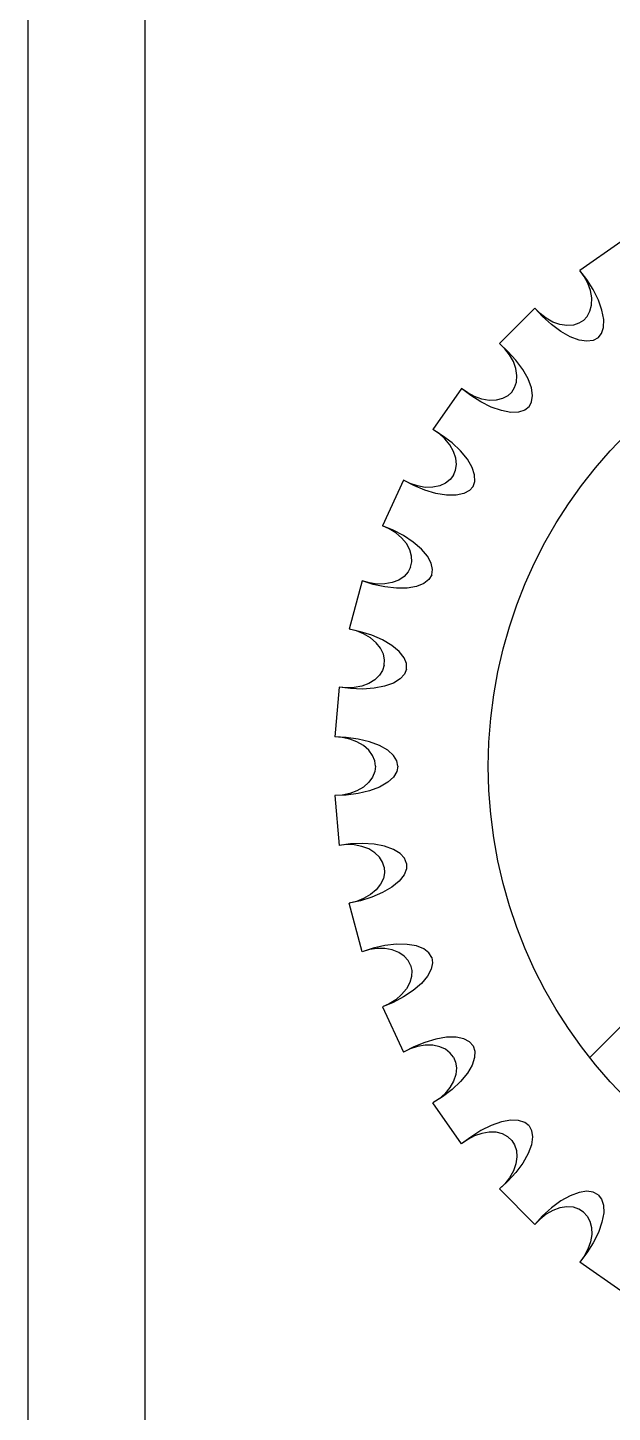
# Model space of a CAD drawing. Extents: x -615 to 711, y 0 to 128.
# Drawn here: x 0 to 6.47, y 51.34 to 66.68 of the extents above; entities that cross this region are included whole.
import ezdxf

# ---------------------------------------------------------------- set-up
doc = ezdxf.new("R2010")
doc.units = 0
doc.layers.add('DXF_EG_PANEL_1_0_MODEL_DX0', color=7, linetype='CONTINUOUS')
doc.layers.add('LAYER1', color=7, linetype='CONTINUOUS')

msp = doc.modelspace()

# ---------------------------------------------------------------- linework, layer by layer
at = {"layer": 'DXF_EG_PANEL_1_0_MODEL_DX0', "color": 178}
msp.add_line((0, 128.5), (0, 0), dxfattribs=at)
at = {"layer": 'LAYER1', "color": 7}
msp.add_line((1.3, 12), (1.3, 116.5), dxfattribs=at)
at = {"layer": 'LAYER1', "color": 178}
for p, q in [((6.569, 64.313), (6.114, 63.995)), ((6.569, 64.313), (6.114, 63.995)), ((5.616, 63.577), (5.223, 63.184)), ((5.616, 63.577), (5.223, 63.184)), ((4.805, 62.686), (4.487, 62.231)), ((4.805, 62.686), (4.487, 62.231)), ((4.162, 61.669), (3.927, 61.165)), ((4.162, 61.669), (3.927, 61.165)), ((3.705, 60.555), (3.561, 60.018)), ((3.705, 60.555), (3.561, 60.018)), ((3.448, 59.378), (3.4, 58.825)), ((3.448, 59.378), (3.4, 58.825)), ((9.876, 58.924), (6.223, 55.272)), ((3.4, 58.175), (3.448, 57.622)), ((3.4, 58.175), (3.448, 57.622)), ((3.705, 56.445), (3.561, 56.982)), ((3.705, 56.445), (3.561, 56.982)), ((3.927, 55.835), (4.162, 55.331)), ((3.927, 55.835), (4.162, 55.331)), ((4.805, 54.314), (4.487, 54.769)), ((4.805, 54.314), (4.487, 54.769)), ((5.616, 53.423), (5.223, 53.816)), ((5.616, 53.423), (5.223, 53.816)), ((6.569, 52.687), (6.114, 53.005)), ((6.569, 52.687), (6.114, 53.005))]:
    msp.add_line(p, q, dxfattribs=at)
for points in [[(6.315, 63.249, 0), (6.352, 63.296, 0), (6.375, 63.364, 0), (6.378, 63.451, 0), (6.359, 63.554, 0), (6.319, 63.667, 0), (6.262, 63.783, 0), (6.191, 63.894, 0), (6.114, 63.995, 0)], [(6.154, 63.441, 0), (6.194, 63.485, 0), (6.225, 63.542, 0), (6.243, 63.611, 0), (6.245, 63.69, 0), (6.231, 63.772, 0), (6.203, 63.853, 0), (6.162, 63.928, 0), (6.114, 63.995, 0)], [(6.315, 63.249, 0), (6.352, 63.296, 0), (6.375, 63.364, 0), (6.378, 63.451, 0), (6.359, 63.554, 0), (6.319, 63.667, 0), (6.262, 63.783, 0), (6.191, 63.894, 0), (6.114, 63.995, 0)], [(6.154, 63.441, 0), (6.194, 63.485, 0), (6.225, 63.542, 0), (6.243, 63.611, 0), (6.245, 63.69, 0), (6.231, 63.772, 0), (6.203, 63.853, 0), (6.162, 63.928, 0), (6.114, 63.995, 0)], [(6.315, 63.249, 0), (6.262, 63.22, 0), (6.192, 63.21, 0), (6.105, 63.223, 0), (6.007, 63.259, 0), (5.903, 63.318, 0), (5.799, 63.394, 0), (5.702, 63.483, 0), (5.616, 63.577, 0)], [(6.154, 63.441, 0), (6.104, 63.409, 0), (6.042, 63.388, 0), (5.971, 63.383, 0), (5.893, 63.394, 0), (5.815, 63.422, 0), (5.74, 63.465, 0), (5.673, 63.518, 0), (5.616, 63.577, 0)], [(6.315, 63.249, 0), (6.262, 63.22, 0), (6.192, 63.21, 0), (6.105, 63.223, 0), (6.007, 63.259, 0), (5.903, 63.318, 0), (5.799, 63.394, 0), (5.702, 63.483, 0), (5.616, 63.577, 0)], [(6.154, 63.441, 0), (6.104, 63.409, 0), (6.042, 63.388, 0), (5.971, 63.383, 0), (5.893, 63.394, 0), (5.815, 63.422, 0), (5.74, 63.465, 0), (5.673, 63.518, 0), (5.616, 63.577, 0)], [(5.551, 62.485, 0), (5.58, 62.538, 0), (5.59, 62.608, 0), (5.577, 62.695, 0), (5.541, 62.793, 0), (5.482, 62.897, 0), (5.406, 63.001, 0), (5.317, 63.098, 0), (5.223, 63.184, 0)], [(5.359, 62.646, 0), (5.391, 62.696, 0), (5.412, 62.758, 0), (5.417, 62.829, 0), (5.406, 62.907, 0), (5.378, 62.985, 0), (5.335, 63.06, 0), (5.282, 63.127, 0), (5.223, 63.184, 0)], [(5.551, 62.485, 0), (5.58, 62.538, 0), (5.59, 62.608, 0), (5.577, 62.695, 0), (5.541, 62.793, 0), (5.482, 62.897, 0), (5.406, 63.001, 0), (5.317, 63.098, 0), (5.223, 63.184, 0)], [(5.359, 62.646, 0), (5.391, 62.696, 0), (5.412, 62.758, 0), (5.417, 62.829, 0), (5.406, 62.907, 0), (5.378, 62.985, 0), (5.335, 63.06, 0), (5.282, 63.127, 0), (5.223, 63.184, 0)], [(5.551, 62.485, 0), (5.504, 62.448, 0), (5.436, 62.425, 0), (5.349, 62.422, 0), (5.246, 62.441, 0), (5.133, 62.481, 0), (5.017, 62.538, 0), (4.906, 62.609, 0), (4.805, 62.686, 0)], [(5.359, 62.646, 0), (5.315, 62.606, 0), (5.258, 62.575, 0), (5.189, 62.557, 0), (5.11, 62.555, 0), (5.028, 62.569, 0), (4.947, 62.597, 0), (4.872, 62.638, 0), (4.805, 62.686, 0)], [(5.551, 62.485, 0), (5.504, 62.448, 0), (5.436, 62.425, 0), (5.349, 62.422, 0), (5.246, 62.441, 0), (5.133, 62.481, 0), (5.017, 62.538, 0), (4.906, 62.609, 0), (4.805, 62.686, 0)], [(5.359, 62.646, 0), (5.315, 62.606, 0), (5.258, 62.575, 0), (5.189, 62.557, 0), (5.11, 62.555, 0), (5.028, 62.569, 0), (4.947, 62.597, 0), (4.872, 62.638, 0), (4.805, 62.686, 0)], [(4.931, 61.6, 0), (4.95, 61.657, 0), (4.948, 61.728, 0), (4.921, 61.811, 0), (4.868, 61.902, 0), (4.792, 61.994, 0), (4.699, 62.083, 0), (4.594, 62.163, 0), (4.487, 62.231, 0)], [(4.714, 61.725, 0), (4.737, 61.78, 0), (4.747, 61.844, 0), (4.739, 61.916, 0), (4.715, 61.99, 0), (4.674, 62.062, 0), (4.619, 62.129, 0), (4.555, 62.186, 0), (4.487, 62.231, 0)], [(4.931, 61.6, 0), (4.95, 61.657, 0), (4.948, 61.728, 0), (4.921, 61.811, 0), (4.868, 61.902, 0), (4.792, 61.994, 0), (4.699, 62.083, 0), (4.594, 62.163, 0), (4.487, 62.231, 0)], [(4.714, 61.725, 0), (4.737, 61.78, 0), (4.747, 61.844, 0), (4.739, 61.916, 0), (4.715, 61.99, 0), (4.674, 62.062, 0), (4.619, 62.129, 0), (4.555, 62.186, 0), (4.487, 62.231, 0)], [(4.714, 61.725, 0), (4.678, 61.678, 0), (4.627, 61.637, 0), (4.562, 61.608, 0), (4.485, 61.592, 0), (4.402, 61.591, 0), (4.317, 61.606, 0), (4.236, 61.632, 0), (4.162, 61.669, 0)], [(4.714, 61.725, 0), (4.678, 61.678, 0), (4.627, 61.637, 0), (4.562, 61.608, 0), (4.485, 61.592, 0), (4.402, 61.591, 0), (4.317, 61.606, 0), (4.236, 61.632, 0), (4.162, 61.669, 0)], [(4.931, 61.6, 0), (4.891, 61.555, 0), (4.828, 61.521, 0), (4.743, 61.503, 0), (4.638, 61.504, 0), (4.52, 61.523, 0), (4.396, 61.56, 0), (4.275, 61.61, 0), (4.162, 61.669, 0)], [(4.931, 61.6, 0), (4.891, 61.555, 0), (4.828, 61.521, 0), (4.743, 61.503, 0), (4.638, 61.504, 0), (4.52, 61.523, 0), (4.396, 61.56, 0), (4.275, 61.61, 0), (4.162, 61.669, 0)], [(4.474, 60.621, 0), (4.483, 60.68, 0), (4.469, 60.75, 0), (4.427, 60.827, 0), (4.36, 60.907, 0), (4.269, 60.985, 0), (4.161, 61.056, 0), (4.045, 61.117, 0), (3.927, 61.165, 0)], [(4.239, 60.706, 0), (4.252, 60.764, 0), (4.25, 60.829, 0), (4.231, 60.898, 0), (4.194, 60.967, 0), (4.14, 61.031, 0), (4.075, 61.087, 0), (4.002, 61.132, 0), (3.927, 61.165, 0)], [(4.474, 60.621, 0), (4.483, 60.68, 0), (4.469, 60.75, 0), (4.427, 60.827, 0), (4.36, 60.907, 0), (4.269, 60.985, 0), (4.161, 61.056, 0), (4.045, 61.117, 0), (3.927, 61.165, 0)], [(4.239, 60.706, 0), (4.252, 60.764, 0), (4.25, 60.829, 0), (4.231, 60.898, 0), (4.194, 60.967, 0), (4.14, 61.031, 0), (4.075, 61.087, 0), (4.002, 61.132, 0), (3.927, 61.165, 0)], [(4.239, 60.706, 0), (4.212, 60.653, 0), (4.168, 60.604, 0), (4.109, 60.564, 0), (4.036, 60.535, 0), (3.954, 60.52, 0), (3.868, 60.519, 0), (3.784, 60.532, 0), (3.705, 60.555, 0)], [(4.239, 60.706, 0), (4.212, 60.653, 0), (4.168, 60.604, 0), (4.109, 60.564, 0), (4.036, 60.535, 0), (3.954, 60.52, 0), (3.868, 60.519, 0), (3.784, 60.532, 0), (3.705, 60.555, 0)], [(4.474, 60.621, 0), (4.443, 60.569, 0), (4.387, 60.525, 0), (4.306, 60.492, 0), (4.203, 60.475, 0), (4.083, 60.473, 0), (3.955, 60.488, 0), (3.826, 60.516, 0), (3.705, 60.555, 0)], [(4.474, 60.621, 0), (4.443, 60.569, 0), (4.387, 60.525, 0), (4.306, 60.492, 0), (4.203, 60.475, 0), (4.083, 60.473, 0), (3.955, 60.488, 0), (3.826, 60.516, 0), (3.705, 60.555, 0)], [(4.194, 59.577, 0), (4.193, 59.637, 0), (4.167, 59.703, 0), (4.113, 59.772, 0), (4.032, 59.839, 0), (3.929, 59.9, 0), (3.811, 59.951, 0), (3.686, 59.991, 0), (3.561, 60.018, 0)], [(3.948, 59.62, 0), (3.951, 59.68, 0), (3.938, 59.743, 0), (3.907, 59.808, 0), (3.858, 59.869, 0), (3.794, 59.923, 0), (3.72, 59.967, 0), (3.641, 59.999, 0), (3.561, 60.018, 0)], [(4.194, 59.577, 0), (4.193, 59.637, 0), (4.167, 59.703, 0), (4.113, 59.772, 0), (4.032, 59.839, 0), (3.929, 59.9, 0), (3.811, 59.951, 0), (3.686, 59.991, 0), (3.561, 60.018, 0)], [(3.948, 59.62, 0), (3.951, 59.68, 0), (3.938, 59.743, 0), (3.907, 59.808, 0), (3.858, 59.869, 0), (3.794, 59.923, 0), (3.72, 59.967, 0), (3.641, 59.999, 0), (3.561, 60.018, 0)], [(3.948, 59.62, 0), (3.93, 59.563, 0), (3.896, 59.508, 0), (3.845, 59.458, 0), (3.778, 59.417, 0), (3.7, 59.388, 0), (3.615, 59.372, 0), (3.53, 59.369, 0), (3.448, 59.378, 0)], [(3.948, 59.62, 0), (3.93, 59.563, 0), (3.896, 59.508, 0), (3.845, 59.458, 0), (3.778, 59.417, 0), (3.7, 59.388, 0), (3.615, 59.372, 0), (3.53, 59.369, 0), (3.448, 59.378, 0)], [(4.194, 59.577, 0), (4.172, 59.52, 0), (4.125, 59.467, 0), (4.051, 59.421, 0), (3.952, 59.386, 0), (3.835, 59.364, 0), (3.706, 59.356, 0), (3.575, 59.361, 0), (3.448, 59.378, 0)], [(4.194, 59.577, 0), (4.172, 59.52, 0), (4.125, 59.467, 0), (4.051, 59.421, 0), (3.952, 59.386, 0), (3.835, 59.364, 0), (3.706, 59.356, 0), (3.575, 59.361, 0), (3.448, 59.378, 0)], [(4.1, 58.5, 0), (4.088, 58.559, 0), (4.051, 58.62, 0), (3.986, 58.678, 0), (3.895, 58.73, 0), (3.783, 58.772, 0), (3.658, 58.802, 0), (3.527, 58.82, 0), (3.4, 58.825, 0)], [(3.85, 58.5, 0), (3.842, 58.559, 0), (3.818, 58.62, 0), (3.777, 58.678, 0), (3.718, 58.73, 0), (3.646, 58.772, 0), (3.566, 58.802, 0), (3.482, 58.82, 0), (3.4, 58.825, 0)], [(4.1, 58.5, 0), (4.088, 58.559, 0), (4.051, 58.62, 0), (3.986, 58.678, 0), (3.895, 58.73, 0), (3.783, 58.772, 0), (3.658, 58.802, 0), (3.527, 58.82, 0), (3.4, 58.825, 0)], [(3.85, 58.5, 0), (3.842, 58.559, 0), (3.818, 58.62, 0), (3.777, 58.678, 0), (3.718, 58.73, 0), (3.646, 58.772, 0), (3.566, 58.802, 0), (3.482, 58.82, 0), (3.4, 58.825, 0)], [(4.1, 58.5, 0), (4.088, 58.441, 0), (4.051, 58.38, 0), (3.986, 58.322, 0), (3.895, 58.27, 0), (3.783, 58.228, 0), (3.658, 58.198, 0), (3.527, 58.18, 0), (3.4, 58.175, 0)], [(3.85, 58.5, 0), (3.842, 58.441, 0), (3.818, 58.38, 0), (3.777, 58.322, 0), (3.718, 58.27, 0), (3.646, 58.228, 0), (3.566, 58.198, 0), (3.482, 58.18, 0), (3.4, 58.175, 0)], [(4.1, 58.5, 0), (4.088, 58.441, 0), (4.051, 58.38, 0), (3.986, 58.322, 0), (3.895, 58.27, 0), (3.783, 58.228, 0), (3.658, 58.198, 0), (3.527, 58.18, 0), (3.4, 58.175, 0)], [(3.85, 58.5, 0), (3.842, 58.441, 0), (3.818, 58.38, 0), (3.777, 58.322, 0), (3.718, 58.27, 0), (3.646, 58.228, 0), (3.566, 58.198, 0), (3.482, 58.18, 0), (3.4, 58.175, 0)], [(4.194, 57.423, 0), (4.172, 57.48, 0), (4.125, 57.533, 0), (4.051, 57.579, 0), (3.952, 57.614, 0), (3.835, 57.636, 0), (3.706, 57.644, 0), (3.575, 57.639, 0), (3.448, 57.622, 0)], [(4.194, 57.423, 0), (4.172, 57.48, 0), (4.125, 57.533, 0), (4.051, 57.579, 0), (3.952, 57.614, 0), (3.835, 57.636, 0), (3.706, 57.644, 0), (3.575, 57.639, 0), (3.448, 57.622, 0)], [(3.948, 57.38, 0), (3.93, 57.437, 0), (3.896, 57.492, 0), (3.845, 57.542, 0), (3.778, 57.583, 0), (3.7, 57.612, 0), (3.615, 57.628, 0), (3.53, 57.631, 0), (3.448, 57.622, 0)], [(3.948, 57.38, 0), (3.93, 57.437, 0), (3.896, 57.492, 0), (3.845, 57.542, 0), (3.778, 57.583, 0), (3.7, 57.612, 0), (3.615, 57.628, 0), (3.53, 57.631, 0), (3.448, 57.622, 0)], [(4.194, 57.423, 0), (4.193, 57.363, 0), (4.167, 57.297, 0), (4.113, 57.228, 0), (4.032, 57.161, 0), (3.929, 57.1, 0), (3.811, 57.049, 0), (3.686, 57.009, 0), (3.561, 56.982, 0)], [(4.194, 57.423, 0), (4.193, 57.363, 0), (4.167, 57.297, 0), (4.113, 57.228, 0), (4.032, 57.161, 0), (3.929, 57.1, 0), (3.811, 57.049, 0), (3.686, 57.009, 0), (3.561, 56.982, 0)], [(3.948, 57.38, 0), (3.951, 57.32, 0), (3.938, 57.257, 0), (3.907, 57.192, 0), (3.858, 57.131, 0), (3.794, 57.077, 0), (3.72, 57.033, 0), (3.641, 57.001, 0), (3.561, 56.982, 0)], [(3.948, 57.38, 0), (3.951, 57.32, 0), (3.938, 57.257, 0), (3.907, 57.192, 0), (3.858, 57.131, 0), (3.794, 57.077, 0), (3.72, 57.033, 0), (3.641, 57.001, 0), (3.561, 56.982, 0)], [(4.474, 56.379, 0), (4.443, 56.431, 0), (4.387, 56.475, 0), (4.306, 56.508, 0), (4.203, 56.525, 0), (4.083, 56.527, 0), (3.955, 56.512, 0), (3.826, 56.484, 0), (3.705, 56.445, 0)], [(4.474, 56.379, 0), (4.443, 56.431, 0), (4.387, 56.475, 0), (4.306, 56.508, 0), (4.203, 56.525, 0), (4.083, 56.527, 0), (3.955, 56.512, 0), (3.826, 56.484, 0), (3.705, 56.445, 0)], [(4.239, 56.294, 0), (4.212, 56.347, 0), (4.168, 56.396, 0), (4.109, 56.436, 0), (4.036, 56.465, 0), (3.954, 56.48, 0), (3.868, 56.481, 0), (3.784, 56.468, 0), (3.705, 56.445, 0)], [(4.239, 56.294, 0), (4.212, 56.347, 0), (4.168, 56.396, 0), (4.109, 56.436, 0), (4.036, 56.465, 0), (3.954, 56.48, 0), (3.868, 56.481, 0), (3.784, 56.468, 0), (3.705, 56.445, 0)], [(4.474, 56.379, 0), (4.483, 56.32, 0), (4.469, 56.25, 0), (4.427, 56.173, 0), (4.36, 56.093, 0), (4.269, 56.015, 0), (4.161, 55.944, 0), (4.045, 55.883, 0), (3.927, 55.835, 0)], [(4.474, 56.379, 0), (4.483, 56.32, 0), (4.469, 56.25, 0), (4.427, 56.173, 0), (4.36, 56.093, 0), (4.269, 56.015, 0), (4.161, 55.944, 0), (4.045, 55.883, 0), (3.927, 55.835, 0)], [(4.239, 56.294, 0), (4.252, 56.236, 0), (4.25, 56.171, 0), (4.231, 56.102, 0), (4.194, 56.033, 0), (4.14, 55.969, 0), (4.075, 55.913, 0), (4.002, 55.868, 0), (3.927, 55.835, 0)], [(4.239, 56.294, 0), (4.252, 56.236, 0), (4.25, 56.171, 0), (4.231, 56.102, 0), (4.194, 56.033, 0), (4.14, 55.969, 0), (4.075, 55.913, 0), (4.002, 55.868, 0), (3.927, 55.835, 0)], [(4.931, 55.4, 0), (4.891, 55.445, 0), (4.828, 55.479, 0), (4.743, 55.497, 0), (4.638, 55.496, 0), (4.52, 55.477, 0), (4.396, 55.44, 0), (4.275, 55.39, 0), (4.162, 55.331, 0)], [(4.931, 55.4, 0), (4.891, 55.445, 0), (4.828, 55.479, 0), (4.743, 55.497, 0), (4.638, 55.496, 0), (4.52, 55.477, 0), (4.396, 55.44, 0), (4.275, 55.39, 0), (4.162, 55.331, 0)], [(4.714, 55.275, 0), (4.678, 55.322, 0), (4.627, 55.363, 0), (4.562, 55.392, 0), (4.485, 55.408, 0), (4.402, 55.409, 0), (4.317, 55.394, 0), (4.236, 55.368, 0), (4.162, 55.331, 0)], [(4.714, 55.275, 0), (4.678, 55.322, 0), (4.627, 55.363, 0), (4.562, 55.392, 0), (4.485, 55.408, 0), (4.402, 55.409, 0), (4.317, 55.394, 0), (4.236, 55.368, 0), (4.162, 55.331, 0)], [(4.931, 55.4, 0), (4.95, 55.343, 0), (4.948, 55.272, 0), (4.921, 55.189, 0), (4.868, 55.098, 0), (4.792, 55.006, 0), (4.699, 54.917, 0), (4.594, 54.837, 0), (4.487, 54.769, 0)], [(4.931, 55.4, 0), (4.95, 55.343, 0), (4.948, 55.272, 0), (4.921, 55.189, 0), (4.868, 55.098, 0), (4.792, 55.006, 0), (4.699, 54.917, 0), (4.594, 54.837, 0), (4.487, 54.769, 0)], [(4.714, 55.275, 0), (4.737, 55.22, 0), (4.747, 55.156, 0), (4.739, 55.084, 0), (4.715, 55.01, 0), (4.674, 54.938, 0), (4.619, 54.871, 0), (4.555, 54.814, 0), (4.487, 54.769, 0)], [(4.714, 55.275, 0), (4.737, 55.22, 0), (4.747, 55.156, 0), (4.739, 55.084, 0), (4.715, 55.01, 0), (4.674, 54.938, 0), (4.619, 54.871, 0), (4.555, 54.814, 0), (4.487, 54.769, 0)], [(5.551, 54.515, 0), (5.504, 54.552, 0), (5.436, 54.575, 0), (5.349, 54.578, 0), (5.246, 54.559, 0), (5.133, 54.519, 0), (5.017, 54.462, 0), (4.906, 54.391, 0), (4.805, 54.314, 0)], [(5.551, 54.515, 0), (5.504, 54.552, 0), (5.436, 54.575, 0), (5.349, 54.578, 0), (5.246, 54.559, 0), (5.133, 54.519, 0), (5.017, 54.462, 0), (4.906, 54.391, 0), (4.805, 54.314, 0)], [(5.551, 54.515, 0), (5.58, 54.462, 0), (5.59, 54.392, 0), (5.577, 54.305, 0), (5.541, 54.207, 0), (5.482, 54.103, 0), (5.406, 53.999, 0), (5.317, 53.902, 0), (5.223, 53.816, 0)], [(5.551, 54.515, 0), (5.58, 54.462, 0), (5.59, 54.392, 0), (5.577, 54.305, 0), (5.541, 54.207, 0), (5.482, 54.103, 0), (5.406, 53.999, 0), (5.317, 53.902, 0), (5.223, 53.816, 0)], [(5.359, 54.354, 0), (5.315, 54.394, 0), (5.258, 54.425, 0), (5.189, 54.443, 0), (5.11, 54.445, 0), (5.028, 54.431, 0), (4.947, 54.403, 0), (4.872, 54.362, 0), (4.805, 54.314, 0)], [(5.359, 54.354, 0), (5.315, 54.394, 0), (5.258, 54.425, 0), (5.189, 54.443, 0), (5.11, 54.445, 0), (5.028, 54.431, 0), (4.947, 54.403, 0), (4.872, 54.362, 0), (4.805, 54.314, 0)], [(5.359, 54.354, 0), (5.391, 54.304, 0), (5.412, 54.242, 0), (5.417, 54.171, 0), (5.406, 54.093, 0), (5.378, 54.015, 0), (5.335, 53.94, 0), (5.282, 53.873, 0), (5.223, 53.816, 0)], [(5.359, 54.354, 0), (5.391, 54.304, 0), (5.412, 54.242, 0), (5.417, 54.171, 0), (5.406, 54.093, 0), (5.378, 54.015, 0), (5.335, 53.94, 0), (5.282, 53.873, 0), (5.223, 53.816, 0)], [(6.315, 53.751, 0), (6.262, 53.78, 0), (6.192, 53.79, 0), (6.105, 53.777, 0), (6.007, 53.741, 0), (5.903, 53.682, 0), (5.799, 53.606, 0), (5.702, 53.517, 0), (5.616, 53.423, 0)], [(6.315, 53.751, 0), (6.262, 53.78, 0), (6.192, 53.79, 0), (6.105, 53.777, 0), (6.007, 53.741, 0), (5.903, 53.682, 0), (5.799, 53.606, 0), (5.702, 53.517, 0), (5.616, 53.423, 0)], [(6.315, 53.751, 0), (6.352, 53.704, 0), (6.375, 53.636, 0), (6.378, 53.549, 0), (6.359, 53.446, 0), (6.319, 53.333, 0), (6.262, 53.217, 0), (6.191, 53.106, 0), (6.114, 53.005, 0)], [(6.315, 53.751, 0), (6.352, 53.704, 0), (6.375, 53.636, 0), (6.378, 53.549, 0), (6.359, 53.446, 0), (6.319, 53.333, 0), (6.262, 53.217, 0), (6.191, 53.106, 0), (6.114, 53.005, 0)], [(6.154, 53.559, 0), (6.104, 53.591, 0), (6.042, 53.612, 0), (5.971, 53.617, 0), (5.893, 53.606, 0), (5.815, 53.578, 0), (5.74, 53.535, 0), (5.673, 53.482, 0), (5.616, 53.423, 0)], [(6.154, 53.559, 0), (6.104, 53.591, 0), (6.042, 53.612, 0), (5.971, 53.617, 0), (5.893, 53.606, 0), (5.815, 53.578, 0), (5.74, 53.535, 0), (5.673, 53.482, 0), (5.616, 53.423, 0)], [(6.154, 53.559, 0), (6.194, 53.515, 0), (6.225, 53.458, 0), (6.243, 53.389, 0), (6.245, 53.31, 0), (6.231, 53.228, 0), (6.203, 53.147, 0), (6.162, 53.072, 0), (6.114, 53.005, 0)], [(6.154, 53.559, 0), (6.194, 53.515, 0), (6.225, 53.458, 0), (6.243, 53.389, 0), (6.245, 53.31, 0), (6.231, 53.228, 0), (6.203, 53.147, 0), (6.162, 53.072, 0), (6.114, 53.005, 0)]]:
    msp.add_polyline3d(points, dxfattribs=at)
msp.add_circle((10.3, 58.5), 5.2, dxfattribs=at)

doc.saveas('drawing.dxf')
